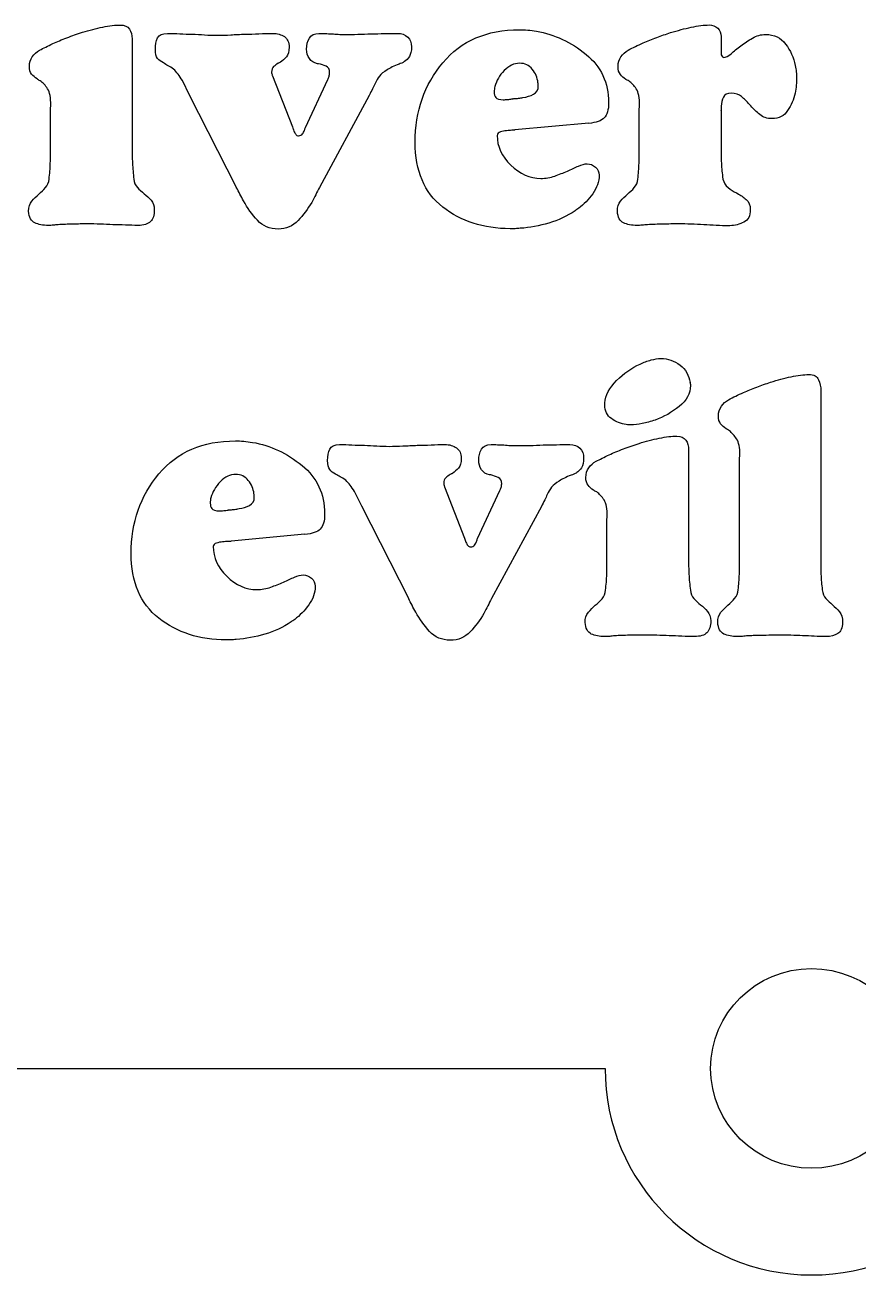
# Model space of a CAD drawing. Extents: x 1489 to 1914, y 371 to 1329.
# Drawn here: x 1702.4 to 1748.2, y 467.2 to 535.8 of the extents above; entities that cross this region are included whole.
import ezdxf

# ---------------------------------------------------------------- set-up
doc = ezdxf.new("R2010")
doc.units = 0
doc.layers.add('G0101', color=7, linetype='CONTINUOUS')

msp = doc.modelspace()

# ---------------------------------------------------------------- linework, layer by layer
at = {"layer": 'G0101', "color": 4}
for points in [[(1708.326657, 535.044987), (1708.326657, 529.112987)], [(1740.666456, 535.165287), (1740.666456, 534.325287), (1740.666456, 534.275287), (1740.666456, 534.245287)], [(1715.986857, 533.219987), (1715.986857, 533.168987)], [(1718.566857, 533.681987), (1718.536857, 533.681987), (1718.506857, 533.681987)], [(1714.066857, 526.889987), (1711.486857, 531.959987), (1711.086857, 532.761987)], [(1716.026857, 533.017987), (1717.126857, 530.206987)], [(1717.846857, 530.186987), (1719.066857, 532.817987)], [(1730.626957, 532.464987), (1730.626957, 532.554987)], [(1721.346857, 531.939987), (1718.606857, 526.889987)], [(1729.186957, 531.744987), (1729.186957, 531.764987)], [(1703.846657, 529.112987), (1703.846657, 531.197987), (1703.866657, 531.397987)], [(1736.166457, 529.093287), (1736.166457, 531.198287)], [(1736.186457, 531.277287), (1736.186457, 531.328287), (1736.186457, 531.378287)], [(1740.666456, 531.345287), (1740.666456, 531.215287), (1740.666456, 531.085287), (1740.666456, 531.105287)], [(1740.666456, 531.105287), (1740.666456, 529.119287)], [(1733.406957, 530.424987), (1729.346957, 530.044987)], [(1733.406957, 530.404987), (1733.406957, 530.424987)], [(1729.276957, 530.024987), (1729.166957, 530.024987)], [(1703.846657, 529.092987), (1703.846657, 529.112987)], [(1714.066857, 526.869987), (1714.066857, 526.889987)], [(1741.516456, 526.568287), (1741.546456, 526.568287)], [(1729.356957, 524.624987), (1729.086957, 524.624987)], [(1741.146456, 524.785287), (1741.116456, 524.785287), (1741.086456, 524.785287)], [(1738.956757, 516.197587), (1738.956757, 516.137587)], [(1738.956757, 516.177587), (1738.956757, 516.197587)], [(1738.976757, 516.097587), (1738.976757, 516.057587), (1738.976757, 516.017587)], [(1746.136456, 515.717687), (1746.136456, 506.548687)], [(1734.276757, 514.937587), (1734.276757, 514.987587), (1734.276757, 515.057587)], [(1735.716757, 513.857587), (1735.586757, 513.857587)], [(1738.876757, 512.477587), (1738.876757, 506.545587)], [(1741.676456, 506.545687), (1741.676456, 511.997687), (1741.696456, 512.197687)], [(1725.436757, 510.652487), (1725.436757, 510.601487)], [(1728.016757, 511.114487), (1727.986757, 511.114487), (1727.956757, 511.114487)], [(1715.036857, 509.897487), (1715.036857, 509.987487)], [(1723.516757, 504.322487), (1720.936757, 509.392487), (1720.536757, 510.194487)], [(1725.476757, 510.450487), (1726.576757, 507.639487)], [(1727.296757, 507.619487), (1728.516757, 510.250487)], [(1713.596857, 509.177487), (1713.596857, 509.197487)], [(1730.796757, 509.372487), (1728.056757, 504.322487)], [(1734.396757, 506.545587), (1734.396757, 508.630587), (1734.416757, 508.830587)], [(1717.816857, 507.857487), (1713.756857, 507.477487)], [(1717.816857, 507.837487), (1717.816857, 507.857487)], [(1713.686857, 507.457487), (1713.576857, 507.457487)], [(1734.396757, 506.525587), (1734.396757, 506.545587)], [(1741.676456, 506.525687), (1741.676456, 506.545687)], [(1723.516757, 504.302487), (1723.516757, 504.322487)], [(1713.766857, 502.057487), (1713.496857, 502.057487)]]:
    msp.add_lwpolyline(points, dxfattribs=at)
at = {"layer": 'G0101', "color": 1}
msp.add_lwpolyline([(1673.313558, 478.531788), (1734.292557, 478.531788)], dxfattribs=at)
msp.add_lwpolyline([(1745.631556, 473.051788)], close=True, dxfattribs=at)
at = {"layer": 'G0101', "color": 4}
for points in [[(1704.746657, 535.104987), (1705.026657, 535.211987), (1705.313657, 535.311987), (1705.606657, 535.404987)], [(1705.606657, 535.404987), (1705.979657, 535.524987), (1706.349657, 535.620987), (1706.716657, 535.694987)], [(1706.716657, 535.694987), (1707.083657, 535.767987), (1707.406657, 535.804987), (1707.686657, 535.804987)], [(1707.686657, 535.804987), (1707.912657, 535.804987), (1708.076657, 535.731987), (1708.176657, 535.584987)], [(1708.176657, 535.584987), (1708.276657, 535.437987), (1708.326657, 535.257987), (1708.326657, 535.044987)], [(1709.726857, 535.094987), (1709.806857, 535.261987), (1709.986857, 535.344987), (1710.266857, 535.344987)], [(1710.266857, 535.344987), (1710.493857, 535.344987), (1710.719857, 535.337987), (1710.946857, 535.324987)], [(1710.946857, 535.324987), (1711.173857, 535.311987), (1711.399857, 535.304987), (1711.626857, 535.304987)], [(1711.626857, 535.304987), (1711.853857, 535.291987), (1712.079857, 535.277987), (1712.306857, 535.264987)], [(1712.306857, 535.264987), (1712.533857, 535.251987), (1712.759857, 535.244987), (1712.986857, 535.244987)], [(1712.986857, 535.244987), (1713.239857, 535.244987), (1713.493857, 535.251987), (1713.746857, 535.264987)], [(1713.746857, 535.264987), (1713.999857, 535.277987), (1714.259857, 535.291987), (1714.526857, 535.304987)], [(1714.526857, 535.304987), (1714.779857, 535.304987), (1715.033857, 535.311987), (1715.286857, 535.324987)], [(1715.286857, 535.324987), (1715.539857, 535.337987), (1715.793857, 535.344987), (1716.046857, 535.344987)], [(1716.046857, 535.344987), (1716.299857, 535.344987), (1716.513857, 535.284987), (1716.686857, 535.164987)], [(1718.056857, 535.084987), (1718.156857, 535.257987), (1718.333857, 535.344987), (1718.586857, 535.344987)], [(1718.586857, 535.344987), (1718.706857, 535.344987), (1718.823857, 535.341987), (1718.936857, 535.334987)], [(1718.936857, 535.334987), (1719.049857, 535.327987), (1719.166857, 535.324987), (1719.286857, 535.324987)], [(1719.286857, 535.324987), (1719.406857, 535.311987), (1719.523857, 535.301987), (1719.636857, 535.294987)], [(1719.636857, 535.294987), (1719.749857, 535.287987), (1719.866857, 535.284987), (1719.986857, 535.284987)], [(1719.986857, 535.284987), (1720.226857, 535.284987), (1720.469857, 535.287987), (1720.716857, 535.294987)], [(1720.716857, 535.294987), (1720.962857, 535.301987), (1721.206857, 535.311987), (1721.446857, 535.324987)], [(1721.446857, 535.324987), (1721.686857, 535.324987), (1721.929857, 535.327987), (1722.176857, 535.334987)], [(1722.176857, 535.334987), (1722.423857, 535.341987), (1722.666857, 535.344987), (1722.906857, 535.344987)], [(1722.906857, 535.344987), (1723.133857, 535.344987), (1723.316857, 535.277987), (1723.456857, 535.144987)], [(1725.386957, 533.734987), (1726.399957, 534.941987), (1727.799957, 535.544987), (1729.586957, 535.544987)], [(1729.586957, 535.544987), (1729.732957, 535.544987), (1729.886957, 535.537987), (1730.046957, 535.524987)], [(1730.046957, 535.524987), (1730.206957, 535.511987), (1730.366957, 535.491987), (1730.526957, 535.464987)], [(1730.526957, 535.464987), (1731.512957, 535.291987), (1732.419957, 534.867987), (1733.246957, 534.194987)], [(1737.126457, 535.115287), (1737.379457, 535.215287), (1737.633457, 535.305287), (1737.886457, 535.385287)], [(1737.886457, 535.385287), (1738.272457, 535.505287), (1738.653457, 535.605287), (1739.026457, 535.685287)], [(1739.026457, 535.685287), (1739.399457, 535.765287), (1739.726457, 535.805287), (1740.006456, 535.805287)], [(1740.006456, 535.805287), (1740.193456, 535.805287), (1740.349456, 535.748287), (1740.476456, 535.635287)], [(1740.476456, 535.635287), (1740.603456, 535.522287), (1740.666456, 535.365287), (1740.666456, 535.165287)], [(1742.386456, 535.085287), (1742.613456, 535.218287), (1742.853456, 535.285287), (1743.106456, 535.285287)], [(1743.106456, 535.285287), (1743.573456, 535.285287), (1743.939456, 535.108287), (1744.206456, 534.755287)], [(1703.246657, 534.424987), (1703.353657, 534.477987), (1703.466657, 534.534987), (1703.586657, 534.594987)], [(1703.586657, 534.594987), (1703.706657, 534.654987), (1703.833657, 534.717987), (1703.966657, 534.784987)], [(1703.966657, 534.784987), (1704.206657, 534.890987), (1704.466657, 534.997987), (1704.746657, 535.104987)], [(1709.606857, 534.464987), (1709.606857, 534.717987), (1709.646857, 534.927987), (1709.726857, 535.094987)], [(1716.686857, 535.164987), (1716.859857, 535.044987), (1716.946857, 534.851987), (1716.946857, 534.584987)], [(1716.946857, 534.584987), (1716.946857, 534.343987), (1716.896857, 534.166987), (1716.796857, 534.052987)], [(1717.906857, 534.484987), (1717.906857, 534.711987), (1717.956857, 534.910987), (1718.056857, 535.084987)], [(1718.056857, 533.962987), (1717.956857, 534.109987), (1717.906857, 534.283987), (1717.906857, 534.484987)], [(1723.456857, 535.144987), (1723.596857, 535.011987), (1723.666857, 534.831987), (1723.666857, 534.604987)], [(1723.666857, 534.604987), (1723.666857, 534.377987), (1723.626857, 534.200987), (1723.546857, 534.073987)], [(1735.566457, 534.425287), (1735.686457, 534.491287), (1735.816457, 534.558287), (1735.956457, 534.625287)], [(1735.956457, 534.625287), (1736.096457, 534.691287), (1736.239457, 534.758287), (1736.386457, 534.825287)], [(1736.386457, 534.825287), (1736.626457, 534.918287), (1736.873457, 535.015287), (1737.126457, 535.115287)], [(1741.206456, 534.225287), (1741.366456, 534.358287), (1741.546456, 534.505287), (1741.746456, 534.665287)], [(1741.746456, 534.665287), (1741.946456, 534.812287), (1742.159456, 534.951287), (1742.386456, 535.085287)], [(1744.206456, 534.755287), (1744.473456, 534.401287), (1744.646456, 534.011287), (1744.726456, 533.585287)], [(1702.686657, 533.542987), (1702.686657, 533.743987), (1702.739657, 533.916987), (1702.846657, 534.063987)], [(1702.846657, 534.063987), (1702.952657, 534.210987), (1703.086657, 534.330987), (1703.246657, 534.424987)], [(1709.726857, 533.973987), (1709.646857, 534.073987), (1709.606857, 534.237987), (1709.606857, 534.464987)], [(1710.046857, 533.722987), (1709.913857, 533.789987), (1709.806857, 533.873987), (1709.726857, 533.973987)], [(1716.796857, 534.052987), (1716.696857, 533.938987), (1716.586857, 533.841987), (1716.466857, 533.761987)], [(1718.506857, 533.681987), (1718.306857, 533.721987), (1718.156857, 533.814987), (1718.056857, 533.962987)], [(1723.286857, 533.803987), (1723.233857, 533.762987), (1723.179857, 533.732987), (1723.126857, 533.712987)], [(1723.546857, 534.073987), (1723.466857, 533.946987), (1723.379857, 533.856987), (1723.286857, 533.803987)], [(1733.246957, 534.194987), (1734.072957, 533.521987), (1734.486957, 532.637987), (1734.486957, 531.544987)], [(1735.006457, 533.543287), (1735.006457, 533.743287), (1735.059457, 533.917287), (1735.166457, 534.064287)], [(1735.166457, 534.064287), (1735.272457, 534.211287), (1735.406457, 534.331287), (1735.566457, 534.425287)], [(1740.666456, 534.245287), (1740.666456, 534.191287), (1740.676456, 534.145287), (1740.696456, 534.105287)], [(1740.696456, 534.105287), (1740.716456, 534.065287), (1740.752456, 534.038287), (1740.806456, 534.025287)], [(1740.806456, 534.025287), (1740.913456, 534.025287), (1741.046456, 534.091287), (1741.206456, 534.225287)], [(1702.806657, 533.111987), (1702.726657, 533.211987), (1702.686657, 533.355987), (1702.686657, 533.542987)], [(1703.106657, 532.841987), (1702.986657, 532.921987), (1702.886657, 533.011987), (1702.806657, 533.111987)], [(1710.306857, 533.572987), (1710.212857, 533.619987), (1710.126857, 533.669987), (1710.046857, 533.722987)], [(1710.606857, 533.382987), (1710.499857, 533.462987), (1710.399857, 533.525987), (1710.306857, 533.572987)], [(1710.846857, 533.111987), (1710.766857, 533.211987), (1710.686857, 533.302987), (1710.606857, 533.382987)], [(1711.086857, 532.761987), (1711.006857, 532.894987), (1710.926857, 533.011987), (1710.846857, 533.111987)], [(1716.096857, 533.520987), (1716.023857, 533.453987), (1715.986857, 533.352987), (1715.986857, 533.219987)], [(1715.986857, 533.168987), (1715.986857, 533.148987), (1715.993857, 533.131987), (1716.006857, 533.118987)], [(1716.006857, 533.118987), (1716.006857, 533.104987), (1716.009857, 533.088987), (1716.016857, 533.068987)], [(1716.346857, 533.701987), (1716.253857, 533.647987), (1716.169857, 533.587987), (1716.096857, 533.520987)], [(1716.396857, 533.731987), (1716.376857, 533.724987), (1716.359857, 533.714987), (1716.346857, 533.701987)], [(1716.466857, 533.761987), (1716.439857, 533.747987), (1716.416857, 533.737987), (1716.396857, 533.731987)], [(1718.976857, 533.540987), (1718.849857, 533.594987), (1718.712857, 533.640987), (1718.566857, 533.681987)], [(1719.166857, 533.179987), (1719.166857, 533.366987), (1719.103857, 533.486987), (1718.976857, 533.540987)], [(1719.136857, 532.988987), (1719.156857, 533.048987), (1719.166857, 533.112987), (1719.166857, 533.179987)], [(1722.326857, 533.342987), (1722.139857, 533.235987), (1721.999857, 533.121987), (1721.906857, 533.001987)], [(1722.606857, 533.502987), (1722.499857, 533.448987), (1722.406857, 533.395987), (1722.326857, 533.342987)], [(1722.986857, 533.662987), (1722.839857, 533.609987), (1722.712857, 533.555987), (1722.606857, 533.502987)], [(1723.126857, 533.712987), (1723.073857, 533.692987), (1723.026857, 533.675987), (1722.986857, 533.662987)], [(1723.866957, 529.364987), (1723.866957, 531.071987), (1724.373957, 532.527987), (1725.386957, 533.734987)], [(1728.756957, 533.304987), (1728.496957, 533.037987), (1728.326957, 532.744987), (1728.246957, 532.424987)], [(1729.606957, 533.704987), (1729.299957, 533.704987), (1729.016957, 533.571987), (1728.756957, 533.304987)], [(1730.296957, 533.374987), (1730.116957, 533.594987), (1729.886957, 533.704987), (1729.606957, 533.704987)], [(1730.606957, 532.644987), (1730.579957, 532.910987), (1730.476957, 533.154987), (1730.296957, 533.374987)], [(1735.136457, 533.092287), (1735.049457, 533.191287), (1735.006457, 533.342287), (1735.006457, 533.543287)], [(1744.726456, 533.585287), (1744.752456, 533.465287), (1744.772456, 533.348287), (1744.786456, 533.235287)], [(1744.786456, 533.235287), (1744.799456, 533.121287), (1744.806456, 533.011287), (1744.806456, 532.905287)], [(1703.186657, 532.790987), (1703.159657, 532.810987), (1703.133657, 532.827987), (1703.106657, 532.841987)], [(1703.286657, 532.741987), (1703.246657, 532.753987), (1703.213657, 532.770987), (1703.186657, 532.790987)], [(1703.686657, 532.300987), (1703.566657, 532.486987), (1703.432657, 532.634987), (1703.286657, 532.741987)], [(1716.016857, 533.068987), (1716.023857, 533.048987), (1716.026857, 533.031987), (1716.026857, 533.017987)], [(1719.066857, 532.817987), (1719.093857, 532.870987), (1719.116857, 532.928987), (1719.136857, 532.988987)], [(1721.666857, 532.600987), (1721.626857, 532.506987), (1721.579857, 532.406987), (1721.526857, 532.300987)], [(1721.906857, 533.001987), (1721.813857, 532.881987), (1721.733857, 532.747987), (1721.666857, 532.600987)], [(1730.366957, 532.004987), (1730.539957, 532.097987), (1730.626957, 532.251987), (1730.626957, 532.464987)], [(1730.626957, 532.554987), (1730.626957, 532.587987), (1730.619957, 532.617987), (1730.606957, 532.644987)], [(1735.426457, 532.821287), (1735.319457, 532.901287), (1735.223457, 532.991287), (1735.136457, 533.092287)], [(1735.506457, 532.781287), (1735.479457, 532.794287), (1735.453457, 532.808287), (1735.426457, 532.821287)], [(1735.606457, 532.721287), (1735.566457, 532.748287), (1735.533457, 532.768287), (1735.506457, 532.781287)], [(1736.006457, 532.300287), (1735.886457, 532.487287), (1735.752457, 532.627287), (1735.606457, 532.721287)], [(1744.786456, 532.505287), (1744.772456, 532.358287), (1744.752456, 532.211287), (1744.726456, 532.065287)], [(1744.806456, 532.905287), (1744.806456, 532.785287), (1744.799456, 532.651287), (1744.786456, 532.505287)], [(1703.866657, 531.397987), (1703.866657, 531.812987), (1703.806657, 532.112987), (1703.686657, 532.300987)], [(1721.526857, 532.300987), (1721.473857, 532.193987), (1721.413857, 532.072987), (1721.346857, 531.939987)], [(1728.216957, 532.284987), (1728.209957, 532.231987), (1728.206957, 532.177987), (1728.206957, 532.124987)], [(1728.206957, 532.124987), (1728.206957, 532.004987), (1728.236957, 531.904987), (1728.296957, 531.824987)], [(1728.246957, 532.424987), (1728.232957, 532.384987), (1728.223957, 532.337987), (1728.216957, 532.284987)], [(1728.296957, 531.824987), (1728.356957, 531.744987), (1728.493957, 531.704987), (1728.706957, 531.704987)], [(1728.946957, 531.714987), (1729.026957, 531.721987), (1729.106957, 531.731987), (1729.186957, 531.744987)], [(1729.186957, 531.764987), (1729.199957, 531.751987), (1729.219957, 531.747987), (1729.246957, 531.754987)], [(1729.246957, 531.754987), (1729.272957, 531.761987), (1729.292957, 531.764987), (1729.306957, 531.764987)], [(1729.306957, 531.764987), (1729.386957, 531.764987), (1729.466957, 531.771987), (1729.546957, 531.784987)], [(1729.546957, 531.784987), (1729.626957, 531.797987), (1729.706957, 531.811987), (1729.786957, 531.824987)], [(1729.786957, 531.824987), (1729.999957, 531.851987), (1730.192957, 531.910987), (1730.366957, 532.004987)], [(1736.186457, 531.378287), (1736.186457, 531.805287), (1736.126457, 532.113287), (1736.006457, 532.300287)], [(1740.786456, 531.845287), (1740.719456, 531.698287), (1740.679456, 531.531287), (1740.666456, 531.345287)], [(1741.226456, 532.065287), (1740.999456, 532.065287), (1740.853456, 531.991287), (1740.786456, 531.845287)], [(1741.786456, 531.875287), (1741.639456, 532.001287), (1741.453456, 532.065287), (1741.226456, 532.065287)], [(1742.226456, 531.445287), (1742.079456, 531.605287), (1741.933456, 531.748287), (1741.786456, 531.875287)], [(1744.726456, 532.065287), (1744.646456, 531.718287), (1744.509456, 531.398287), (1744.316456, 531.105287)], [(1728.706957, 531.704987), (1728.786957, 531.704987), (1728.866957, 531.707987), (1728.946957, 531.714987)], [(1734.486957, 531.544987), (1734.486957, 531.144987), (1734.406957, 530.864987), (1734.246957, 530.704987)], [(1736.166457, 531.198287), (1736.166457, 531.238287), (1736.173457, 531.264287), (1736.186457, 531.277287)], [(1742.256456, 531.405287), (1742.249456, 531.418287), (1742.239456, 531.431287), (1742.226456, 531.445287)], [(1742.286456, 531.365287), (1742.272456, 531.378287), (1742.263456, 531.391287), (1742.256456, 531.405287)], [(1742.786456, 530.885287), (1742.613456, 531.031287), (1742.446456, 531.191287), (1742.286456, 531.365287)], [(1744.316456, 531.105287), (1744.123456, 530.812287), (1743.839456, 530.665287), (1743.466456, 530.665287)], [(1734.246957, 530.704987), (1734.086957, 530.544987), (1733.806957, 530.444987), (1733.406957, 530.404987)], [(1743.466456, 530.665287), (1743.186456, 530.665287), (1742.959456, 530.738287), (1742.786456, 530.885287)], [(1717.126857, 530.206987), (1717.139857, 530.166987), (1717.153857, 530.129987), (1717.166857, 530.096987)], [(1717.166857, 530.096987), (1717.179857, 530.062987), (1717.192857, 530.025987), (1717.206857, 529.985987)], [(1717.206857, 529.985987), (1717.233857, 529.918987), (1717.266857, 529.858987), (1717.306857, 529.805987)], [(1717.306857, 529.805987), (1717.346857, 529.751987), (1717.399857, 529.724987), (1717.466857, 529.724987)], [(1717.466857, 529.724987), (1717.559857, 529.724987), (1717.629857, 529.758987), (1717.676857, 529.825987)], [(1717.676857, 529.825987), (1717.723857, 529.891987), (1717.759857, 529.958987), (1717.786857, 530.025987)], [(1717.786857, 530.025987), (1717.799857, 530.052987), (1717.809857, 530.079987), (1717.816857, 530.106987)], [(1717.816857, 530.106987), (1717.823857, 530.133987), (1717.833857, 530.159987), (1717.846857, 530.186987)], [(1728.546957, 529.934987), (1728.439957, 529.901987), (1728.379957, 529.837987), (1728.366957, 529.744987)], [(1728.366957, 529.744987), (1728.366957, 529.144987), (1728.616957, 528.601987), (1729.116957, 528.114987)], [(1728.886957, 530.004987), (1728.766957, 529.991987), (1728.652957, 529.967987), (1728.546957, 529.934987)], [(1729.036957, 530.014987), (1728.989957, 530.007987), (1728.939957, 530.004987), (1728.886957, 530.004987)], [(1729.166957, 530.024987), (1729.126957, 530.024987), (1729.082957, 530.021987), (1729.036957, 530.014987)], [(1729.346957, 530.044987), (1729.332957, 530.031987), (1729.309957, 530.024987), (1729.276957, 530.024987)], [(1703.836657, 528.220987), (1703.843657, 528.507987), (1703.846657, 528.798987), (1703.846657, 529.092987)], [(1708.326657, 529.112987), (1708.326657, 528.804987), (1708.333657, 528.507987), (1708.346657, 528.220987)], [(1725.376957, 525.814987), (1724.369957, 526.607987), (1723.866957, 527.791987), (1723.866957, 529.364987)], [(1736.156457, 528.221287), (1736.163457, 528.508287), (1736.166457, 528.798287), (1736.166457, 529.093287)], [(1740.666456, 529.119287), (1740.666456, 528.811287), (1740.669456, 528.513287), (1740.676456, 528.225287)], [(1703.766657, 527.348987), (1703.806657, 527.642987), (1703.829657, 527.932987), (1703.836657, 528.220987)], [(1708.346657, 528.220987), (1708.359657, 527.932987), (1708.386657, 527.641987), (1708.426657, 527.347987)], [(1729.116957, 528.114987), (1729.616957, 527.627987), (1730.166957, 527.384987), (1730.766957, 527.384987)], [(1731.526957, 527.514987), (1731.766957, 527.601987), (1731.999957, 527.691987), (1732.226957, 527.784987)], [(1732.226957, 527.784987), (1732.439957, 527.890987), (1732.639957, 527.984987), (1732.826957, 528.064987)], [(1732.826957, 528.064987), (1733.012957, 528.144987), (1733.172957, 528.184987), (1733.306957, 528.184987)], [(1733.306957, 528.184987), (1733.479957, 528.184987), (1733.632957, 528.124987), (1733.766957, 528.004987)], [(1733.766957, 528.004987), (1733.899957, 527.884987), (1733.966957, 527.737987), (1733.966957, 527.564987)], [(1736.086457, 527.349287), (1736.126457, 527.643287), (1736.149457, 527.933287), (1736.156457, 528.221287)], [(1740.676456, 528.225287), (1740.683456, 527.937287), (1740.713456, 527.646287), (1740.766456, 527.352287)], [(1703.576657, 526.877987), (1703.689657, 527.004987), (1703.753657, 527.161987), (1703.766657, 527.348987)], [(1708.426657, 527.347987), (1708.439657, 527.160987), (1708.503657, 527.007987), (1708.616657, 526.887987)], [(1730.766957, 527.384987), (1731.032957, 527.384987), (1731.286957, 527.427987), (1731.526957, 527.514987)], [(1733.966957, 527.564987), (1733.966957, 527.204987), (1733.849957, 526.864987), (1733.616957, 526.544987)], [(1735.896457, 526.877287), (1736.009457, 527.004287), (1736.073457, 527.162287), (1736.086457, 527.349287)], [(1740.766456, 527.352287), (1740.806456, 527.151287), (1740.899456, 526.993287), (1741.046456, 526.879287)], [(1702.826657, 526.136987), (1702.946657, 526.276987), (1703.073657, 526.406987), (1703.206657, 526.526987)], [(1703.206657, 526.526987), (1703.339657, 526.633987), (1703.463657, 526.750987), (1703.576657, 526.877987)], [(1708.616657, 526.887987), (1708.729657, 526.766987), (1708.853657, 526.653987), (1708.986657, 526.546987)], [(1708.986657, 526.546987), (1709.119657, 526.439987), (1709.246657, 526.319987), (1709.366657, 526.185987)], [(1714.246857, 526.518987), (1714.179857, 526.645987), (1714.119857, 526.762987), (1714.066857, 526.869987)], [(1714.446857, 526.147987), (1714.379857, 526.267987), (1714.313857, 526.391987), (1714.246857, 526.518987)], [(1718.406857, 526.488987), (1718.339857, 526.354987), (1718.266857, 526.214987), (1718.186857, 526.067987)], [(1718.606857, 526.889987), (1718.539857, 526.755987), (1718.473857, 526.621987), (1718.406857, 526.488987)], [(1733.616957, 526.544987), (1733.382957, 526.224987), (1733.126957, 525.957987), (1732.846957, 525.744987)], [(1735.146457, 526.136287), (1735.266457, 526.276287), (1735.393457, 526.407287), (1735.526457, 526.527287)], [(1735.526457, 526.527287), (1735.659457, 526.634287), (1735.783457, 526.751287), (1735.896457, 526.877287)], [(1741.046456, 526.879287), (1741.193456, 526.766287), (1741.346456, 526.668287), (1741.506456, 526.588287)], [(1741.506456, 526.588287), (1741.506456, 526.575287), (1741.509456, 526.568287), (1741.516456, 526.568287)], [(1741.546456, 526.568287), (1741.732456, 526.461287), (1741.899456, 526.348287), (1742.046456, 526.227287)], [(1702.646657, 525.584987), (1702.646657, 525.811987), (1702.706657, 525.995987), (1702.826657, 526.136987)], [(1702.986657, 524.944987), (1702.786657, 525.037987), (1702.673657, 525.251987), (1702.646657, 525.584987)], [(1709.546657, 525.664987), (1709.546657, 525.370987), (1709.476657, 525.154987), (1709.336657, 525.014987)], [(1709.366657, 526.185987), (1709.486657, 526.051987), (1709.546657, 525.878987), (1709.546657, 525.664987)], [(1715.206857, 525.085987), (1714.913857, 525.406987), (1714.659857, 525.760987), (1714.446857, 526.147987)], [(1718.186857, 526.067987), (1717.973857, 525.706987), (1717.723857, 525.372987), (1717.436857, 525.065987)], [(1729.086957, 524.624987), (1727.619957, 524.624987), (1726.382957, 525.021987), (1725.376957, 525.814987)], [(1732.646957, 525.604987), (1732.206957, 525.311987), (1731.726957, 525.087987), (1731.206957, 524.934987)], [(1732.736957, 525.674987), (1732.703957, 525.654987), (1732.672957, 525.631987), (1732.646957, 525.604987)], [(1732.846957, 525.744987), (1732.806957, 525.717987), (1732.769957, 525.694987), (1732.736957, 525.674987)], [(1734.966457, 525.585287), (1734.966457, 525.812287), (1735.026457, 525.996287), (1735.146457, 526.136287)], [(1735.306457, 524.945287), (1735.106457, 525.038287), (1734.993457, 525.251287), (1734.966457, 525.585287)], [(1742.266456, 525.665287), (1742.266456, 525.332287), (1742.149456, 525.105287), (1741.916456, 524.985287)], [(1742.046456, 526.227287), (1742.193456, 526.106287), (1742.266456, 525.919287), (1742.266456, 525.665287)], [(1703.726657, 524.804987), (1703.432657, 524.804987), (1703.186657, 524.851987), (1702.986657, 524.944987)], [(1705.886657, 524.884987), (1705.619657, 524.884987), (1705.349657, 524.881987), (1705.076657, 524.874987)], [(1706.576657, 524.874987), (1706.343657, 524.881987), (1706.113657, 524.884987), (1705.886657, 524.884987)], [(1709.336657, 525.014987), (1709.196657, 524.874987), (1708.966657, 524.804987), (1708.646657, 524.804987)], [(1716.346857, 524.604987), (1715.879857, 524.604987), (1715.499857, 524.764987), (1715.206857, 525.085987)], [(1717.436857, 525.065987), (1717.149857, 524.758987), (1716.786857, 524.604987), (1716.346857, 524.604987)], [(1731.206957, 524.934987), (1730.686957, 524.781987), (1730.159957, 524.684987), (1729.626957, 524.644987)], [(1736.046457, 524.805287), (1735.752457, 524.805287), (1735.506457, 524.852287), (1735.306457, 524.945287)], [(1738.326457, 524.885287), (1738.046457, 524.885287), (1737.763457, 524.882287), (1737.476457, 524.875287)], [(1739.016457, 524.875287), (1738.783457, 524.882287), (1738.553457, 524.885287), (1738.326457, 524.885287)], [(1741.916456, 524.985287), (1741.683456, 524.865287), (1741.426456, 524.798287), (1741.146456, 524.785287)], [(1703.996657, 524.814987), (1703.909657, 524.807987), (1703.819657, 524.804987), (1703.726657, 524.804987)], [(1704.266657, 524.844987), (1704.173657, 524.831987), (1704.083657, 524.821987), (1703.996657, 524.814987)], [(1705.076657, 524.874987), (1704.802657, 524.868987), (1704.532657, 524.858987), (1704.266657, 524.844987)], [(1707.266657, 524.844987), (1707.039657, 524.858987), (1706.809657, 524.868987), (1706.576657, 524.874987)], [(1707.956657, 524.824987), (1707.722657, 524.838987), (1707.492657, 524.844987), (1707.266657, 524.844987)], [(1708.646657, 524.804987), (1708.419657, 524.804987), (1708.189657, 524.811987), (1707.956657, 524.824987)], [(1729.626957, 524.644987), (1729.532957, 524.631987), (1729.442957, 524.624987), (1729.356957, 524.624987)], [(1736.326457, 524.815287), (1736.232457, 524.808287), (1736.139457, 524.805287), (1736.046457, 524.805287)], [(1736.626457, 524.845287), (1736.519457, 524.832287), (1736.419457, 524.822287), (1736.326457, 524.815287)], [(1737.476457, 524.875287), (1737.189457, 524.868287), (1736.906457, 524.858287), (1736.626457, 524.845287)], [(1739.706457, 524.845287), (1739.479457, 524.858287), (1739.249457, 524.868287), (1739.016457, 524.875287)], [(1740.396456, 524.805287), (1740.163456, 524.818287), (1739.933457, 524.832287), (1739.706457, 524.845287)], [(1741.086456, 524.785287), (1740.859456, 524.785287), (1740.629456, 524.792287), (1740.396456, 524.805287)], [(1736.216757, 517.197587), (1736.416757, 517.290587), (1736.616757, 517.364587), (1736.816757, 517.417587)], [(1736.816757, 517.417587), (1737.016757, 517.470587), (1737.196757, 517.497587), (1737.356757, 517.497587)], [(1737.356757, 517.497587), (1737.743757, 517.497587), (1738.093757, 517.377587), (1738.406757, 517.137587)], [(1734.926757, 516.287587), (1735.319757, 516.680587), (1735.749757, 516.984587), (1736.216757, 517.197587)], [(1738.406757, 517.137587), (1738.719757, 516.897587), (1738.903757, 516.577587), (1738.956757, 516.177587)], [(1734.276757, 515.057587), (1734.316757, 515.484587), (1734.533757, 515.894587), (1734.926757, 516.287587)], [(1738.976757, 516.017587), (1738.976757, 515.577587), (1738.772757, 515.194587), (1738.366757, 514.867587)], [(1738.956757, 516.137587), (1738.956757, 516.124587), (1738.962757, 516.110587), (1738.976757, 516.097587)], [(1742.616456, 515.927687), (1742.869456, 516.027687), (1743.123456, 516.117687), (1743.376456, 516.197687)], [(1743.376456, 516.197687), (1743.762456, 516.317687), (1744.139456, 516.417687), (1744.506456, 516.497687)], [(1744.506456, 516.497687), (1744.873456, 516.577687), (1745.196456, 516.617687), (1745.476456, 516.617687)], [(1745.476456, 516.617687), (1745.756456, 516.617687), (1745.936456, 516.524687), (1746.016456, 516.337687)], [(1746.016456, 516.337687), (1746.096456, 516.150687), (1746.136456, 515.943687), (1746.136456, 515.717687)], [(1741.076456, 515.237687), (1741.196456, 515.303687), (1741.326456, 515.370687), (1741.466456, 515.437687)], [(1741.466456, 515.437687), (1741.606456, 515.504687), (1741.749456, 515.570687), (1741.896456, 515.637687)], [(1741.896456, 515.637687), (1742.123456, 515.730687), (1742.363456, 515.827687), (1742.616456, 515.927687)], [(1734.646757, 514.197587), (1734.399757, 514.370587), (1734.276757, 514.617587), (1734.276757, 514.937587)], [(1738.366757, 514.867587), (1737.959757, 514.540587), (1737.516757, 514.290587), (1737.036757, 514.117587)], [(1740.516456, 514.351687), (1740.516456, 514.552687), (1740.569456, 514.727687), (1740.676456, 514.875687)], [(1740.676456, 514.875687), (1740.782456, 515.022687), (1740.916456, 515.143687), (1741.076456, 515.237687)], [(1735.456757, 513.877587), (1735.163757, 513.917587), (1734.893757, 514.024587), (1734.646757, 514.197587)], [(1736.336757, 513.927587), (1736.109757, 513.880587), (1735.903757, 513.857587), (1735.716757, 513.857587)], [(1737.036757, 514.117587), (1736.796757, 514.037587), (1736.562757, 513.974587), (1736.336757, 513.927587)], [(1740.636456, 513.918687), (1740.556456, 514.019687), (1740.516456, 514.163687), (1740.516456, 514.351687)], [(1740.936456, 513.647687), (1740.816456, 513.727687), (1740.716456, 513.817687), (1740.636456, 513.918687)], [(1735.586757, 513.857587), (1735.539757, 513.857587), (1735.496757, 513.864587), (1735.456757, 513.877587)], [(1737.266757, 513.127587), (1737.633757, 513.200587), (1737.956757, 513.237587), (1738.236757, 513.237587)], [(1738.236757, 513.237587), (1738.462757, 513.237587), (1738.626757, 513.164587), (1738.726757, 513.017587)], [(1741.016456, 513.596687), (1740.989456, 513.616687), (1740.963456, 513.633687), (1740.936456, 513.647687)], [(1741.116456, 513.526687), (1741.076456, 513.553687), (1741.043456, 513.576687), (1741.016456, 513.596687)], [(1741.516456, 513.083687), (1741.396456, 513.271687), (1741.262456, 513.418687), (1741.116456, 513.526687)], [(1709.796857, 511.167487), (1710.809857, 512.374487), (1712.209857, 512.977487), (1713.996857, 512.977487)], [(1713.996857, 512.977487), (1714.142857, 512.977487), (1714.296857, 512.970487), (1714.456857, 512.957487)], [(1714.456857, 512.957487), (1714.616857, 512.944487), (1714.776857, 512.924487), (1714.936857, 512.897487)], [(1714.936857, 512.897487), (1715.922857, 512.724487), (1716.829857, 512.300487), (1717.656857, 511.627487)], [(1719.176757, 512.527487), (1719.256757, 512.694487), (1719.436757, 512.777487), (1719.716757, 512.777487)], [(1719.716757, 512.777487), (1719.943757, 512.777487), (1720.169757, 512.770487), (1720.396757, 512.757487)], [(1720.396757, 512.757487), (1720.623757, 512.744487), (1720.849757, 512.737487), (1721.076757, 512.737487)], [(1721.076757, 512.737487), (1721.303757, 512.724487), (1721.529757, 512.710487), (1721.756757, 512.697487)], [(1721.756757, 512.697487), (1721.983757, 512.684487), (1722.209757, 512.677487), (1722.436757, 512.677487)], [(1722.436757, 512.677487), (1722.689757, 512.677487), (1722.943757, 512.684487), (1723.196757, 512.697487)], [(1723.196757, 512.697487), (1723.449757, 512.710487), (1723.709757, 512.724487), (1723.976757, 512.737487)], [(1723.976757, 512.737487), (1724.229757, 512.737487), (1724.483757, 512.744487), (1724.736757, 512.757487)], [(1724.736757, 512.757487), (1724.989757, 512.770487), (1725.243757, 512.777487), (1725.496757, 512.777487)], [(1725.496757, 512.777487), (1725.749757, 512.777487), (1725.963757, 512.717487), (1726.136757, 512.597487)], [(1726.136757, 512.597487), (1726.309757, 512.477487), (1726.396757, 512.284487), (1726.396757, 512.017487)], [(1727.506757, 512.517487), (1727.606757, 512.690487), (1727.783757, 512.777487), (1728.036757, 512.777487)], [(1728.036757, 512.777487), (1728.156757, 512.777487), (1728.273757, 512.774487), (1728.386757, 512.767487)], [(1728.386757, 512.767487), (1728.499757, 512.761487), (1728.616757, 512.757487), (1728.736757, 512.757487)], [(1728.736757, 512.757487), (1728.856757, 512.744487), (1728.973757, 512.734487), (1729.086757, 512.727487)], [(1729.086757, 512.727487), (1729.199757, 512.720487), (1729.316757, 512.717487), (1729.436757, 512.717487)], [(1729.436757, 512.717487), (1729.676757, 512.717487), (1729.919757, 512.720487), (1730.166757, 512.727487)], [(1730.166757, 512.727487), (1730.412757, 512.734487), (1730.656757, 512.744487), (1730.896757, 512.757487)], [(1730.896757, 512.757487), (1731.136757, 512.757487), (1731.379757, 512.761487), (1731.626757, 512.767487)], [(1731.626757, 512.767487), (1731.873757, 512.774487), (1732.116757, 512.777487), (1732.356757, 512.777487)], [(1732.356757, 512.777487), (1732.583757, 512.777487), (1732.766757, 512.710487), (1732.906757, 512.577487)], [(1732.906757, 512.577487), (1733.046757, 512.444487), (1733.116757, 512.264487), (1733.116757, 512.037487)], [(1734.516757, 512.217587), (1734.756757, 512.323587), (1735.016757, 512.430587), (1735.296757, 512.537587)], [(1735.296757, 512.537587), (1735.576757, 512.644587), (1735.863757, 512.744587), (1736.156757, 512.837587)], [(1736.156757, 512.837587), (1736.529757, 512.957587), (1736.899757, 513.053587), (1737.266757, 513.127587)], [(1738.726757, 513.017587), (1738.826757, 512.870587), (1738.876757, 512.690587), (1738.876757, 512.477587)], [(1741.696456, 512.197687), (1741.696456, 512.600687), (1741.636456, 512.895687), (1741.516456, 513.083687)], [(1719.056757, 511.897487), (1719.056757, 512.150487), (1719.096757, 512.360487), (1719.176757, 512.527487)], [(1719.176757, 511.406487), (1719.096757, 511.506487), (1719.056757, 511.670487), (1719.056757, 511.897487)], [(1726.396757, 512.017487), (1726.396757, 511.776487), (1726.346757, 511.599487), (1726.246757, 511.485487)], [(1727.356757, 511.917487), (1727.356757, 512.144487), (1727.406757, 512.344487), (1727.506757, 512.517487)], [(1727.506757, 511.395487), (1727.406757, 511.542487), (1727.356757, 511.716487), (1727.356757, 511.917487)], [(1733.116757, 512.037487), (1733.116757, 511.810487), (1733.076757, 511.633487), (1732.996757, 511.506487)], [(1733.396757, 511.496587), (1733.502757, 511.643587), (1733.636757, 511.763587), (1733.796757, 511.857587)], [(1733.796757, 511.857587), (1733.903757, 511.910587), (1734.016757, 511.967587), (1734.136757, 512.027587)], [(1734.136757, 512.027587), (1734.256757, 512.087587), (1734.383757, 512.150587), (1734.516757, 512.217587)], [(1708.276857, 506.797487), (1708.276857, 508.504487), (1708.783857, 509.960487), (1709.796857, 511.167487)], [(1717.656857, 511.627487), (1718.482857, 510.954487), (1718.896857, 510.070487), (1718.896857, 508.977487)], [(1719.496757, 511.155487), (1719.363757, 511.222487), (1719.256757, 511.306487), (1719.176757, 511.406487)], [(1725.846757, 511.164487), (1725.826757, 511.157487), (1725.809757, 511.147487), (1725.796757, 511.134487)], [(1725.916757, 511.194487), (1725.889757, 511.180487), (1725.866757, 511.170487), (1725.846757, 511.164487)], [(1726.246757, 511.485487), (1726.146757, 511.371487), (1726.036757, 511.274487), (1725.916757, 511.194487)], [(1727.956757, 511.114487), (1727.756757, 511.154487), (1727.606757, 511.247487), (1727.506757, 511.395487)], [(1732.736757, 511.236487), (1732.683757, 511.195487), (1732.629757, 511.165487), (1732.576757, 511.145487)], [(1732.996757, 511.506487), (1732.916757, 511.379487), (1732.829757, 511.289487), (1732.736757, 511.236487)], [(1733.236757, 510.975587), (1733.236757, 511.175587), (1733.289757, 511.349587), (1733.396757, 511.496587)], [(1713.166857, 510.737487), (1712.906857, 510.470487), (1712.736857, 510.177487), (1712.656857, 509.857487)], [(1714.016857, 511.137487), (1713.709857, 511.137487), (1713.426857, 511.004487), (1713.166857, 510.737487)], [(1714.706857, 510.807487), (1714.526857, 511.027487), (1714.296857, 511.137487), (1714.016857, 511.137487)], [(1715.016857, 510.077487), (1714.989857, 510.343487), (1714.886857, 510.587487), (1714.706857, 510.807487)], [(1719.756757, 511.005487), (1719.662757, 511.052487), (1719.576757, 511.102487), (1719.496757, 511.155487)], [(1720.056757, 510.815487), (1719.949757, 510.895487), (1719.849757, 510.958487), (1719.756757, 511.005487)], [(1720.296757, 510.544487), (1720.216757, 510.644487), (1720.136757, 510.735487), (1720.056757, 510.815487)], [(1720.536757, 510.194487), (1720.456757, 510.327487), (1720.376757, 510.444487), (1720.296757, 510.544487)], [(1725.546757, 510.953487), (1725.473757, 510.886487), (1725.436757, 510.785487), (1725.436757, 510.652487)], [(1725.436757, 510.601487), (1725.436757, 510.581487), (1725.443757, 510.564487), (1725.456757, 510.551487)], [(1725.456757, 510.551487), (1725.456757, 510.537487), (1725.459757, 510.521487), (1725.466757, 510.501487)], [(1725.466757, 510.501487), (1725.473757, 510.481487), (1725.476757, 510.464487), (1725.476757, 510.450487)], [(1725.796757, 511.134487), (1725.703757, 511.080487), (1725.619757, 511.020487), (1725.546757, 510.953487)], [(1728.426757, 510.973487), (1728.299757, 511.027487), (1728.162757, 511.073487), (1728.016757, 511.114487)], [(1728.616757, 510.612487), (1728.616757, 510.799487), (1728.553757, 510.919487), (1728.426757, 510.973487)], [(1728.586757, 510.421487), (1728.606757, 510.481487), (1728.616757, 510.545487), (1728.616757, 510.612487)], [(1731.776757, 510.775487), (1731.589757, 510.668487), (1731.449757, 510.554487), (1731.356757, 510.434487)], [(1732.056757, 510.935487), (1731.949757, 510.881487), (1731.856757, 510.828487), (1731.776757, 510.775487)], [(1732.436757, 511.095487), (1732.289757, 511.042487), (1732.162757, 510.988487), (1732.056757, 510.935487)], [(1732.576757, 511.145487), (1732.523757, 511.125487), (1732.476757, 511.108487), (1732.436757, 511.095487)], [(1733.356757, 510.544587), (1733.276757, 510.644587), (1733.236757, 510.788587), (1733.236757, 510.975587)], [(1733.656757, 510.274587), (1733.536757, 510.354587), (1733.436757, 510.444587), (1733.356757, 510.544587)], [(1712.656857, 509.857487), (1712.642857, 509.817487), (1712.633857, 509.770487), (1712.626857, 509.717487)], [(1714.776857, 509.437487), (1714.949857, 509.530487), (1715.036857, 509.684487), (1715.036857, 509.897487)], [(1715.036857, 509.987487), (1715.036857, 510.020487), (1715.029857, 510.050487), (1715.016857, 510.077487)], [(1728.516757, 510.250487), (1728.543757, 510.303487), (1728.566757, 510.361487), (1728.586757, 510.421487)], [(1731.116757, 510.033487), (1731.076757, 509.939487), (1731.029757, 509.839487), (1730.976757, 509.733487)], [(1731.356757, 510.434487), (1731.263757, 510.314487), (1731.183757, 510.180487), (1731.116757, 510.033487)], [(1733.736757, 510.223587), (1733.709757, 510.243587), (1733.683757, 510.260587), (1733.656757, 510.274587)], [(1733.836757, 510.174587), (1733.796757, 510.186587), (1733.763757, 510.203587), (1733.736757, 510.223587)], [(1734.236757, 509.733587), (1734.116757, 509.919587), (1733.982757, 510.067587), (1733.836757, 510.174587)], [(1712.626857, 509.717487), (1712.619857, 509.664487), (1712.616857, 509.610487), (1712.616857, 509.557487)], [(1712.616857, 509.557487), (1712.616857, 509.437487), (1712.646857, 509.337487), (1712.706857, 509.257487)], [(1712.706857, 509.257487), (1712.766857, 509.177487), (1712.903857, 509.137487), (1713.116857, 509.137487)], [(1713.116857, 509.137487), (1713.196857, 509.137487), (1713.276857, 509.140487), (1713.356857, 509.147487)], [(1713.356857, 509.147487), (1713.436857, 509.154487), (1713.516857, 509.164487), (1713.596857, 509.177487)], [(1713.596857, 509.197487), (1713.609857, 509.184487), (1713.629857, 509.180487), (1713.656857, 509.187487)], [(1713.656857, 509.187487), (1713.682857, 509.194487), (1713.702857, 509.197487), (1713.716857, 509.197487)], [(1713.716857, 509.197487), (1713.796857, 509.197487), (1713.876857, 509.204487), (1713.956857, 509.217487)], [(1713.956857, 509.217487), (1714.036857, 509.230487), (1714.116857, 509.244487), (1714.196857, 509.257487)], [(1714.196857, 509.257487), (1714.409857, 509.284487), (1714.602857, 509.343487), (1714.776857, 509.437487)], [(1730.976757, 509.733487), (1730.923757, 509.626487), (1730.863757, 509.505487), (1730.796757, 509.372487)], [(1734.416757, 508.830587), (1734.416757, 509.245587), (1734.356757, 509.545587), (1734.236757, 509.733587)], [(1718.896857, 508.977487), (1718.896857, 508.577487), (1718.816857, 508.297487), (1718.656857, 508.137487)], [(1718.656857, 508.137487), (1718.496857, 507.977487), (1718.216857, 507.877487), (1717.816857, 507.837487)], [(1712.956857, 507.367487), (1712.849857, 507.334487), (1712.789857, 507.270487), (1712.776857, 507.177487)], [(1712.776857, 507.177487), (1712.776857, 506.577487), (1713.026857, 506.034487), (1713.526857, 505.547487)], [(1713.296857, 507.437487), (1713.176857, 507.424487), (1713.062857, 507.400487), (1712.956857, 507.367487)], [(1713.446857, 507.447487), (1713.399857, 507.440487), (1713.349857, 507.437487), (1713.296857, 507.437487)], [(1713.576857, 507.457487), (1713.536857, 507.457487), (1713.492857, 507.454487), (1713.446857, 507.447487)], [(1713.756857, 507.477487), (1713.742857, 507.464487), (1713.719857, 507.457487), (1713.686857, 507.457487)], [(1726.576757, 507.639487), (1726.589757, 507.599487), (1726.603757, 507.562487), (1726.616757, 507.529487)], [(1726.616757, 507.529487), (1726.629757, 507.495487), (1726.642757, 507.458487), (1726.656757, 507.418487)], [(1726.656757, 507.418487), (1726.683757, 507.351487), (1726.716757, 507.291487), (1726.756757, 507.238487)], [(1726.756757, 507.238487), (1726.796757, 507.184487), (1726.849757, 507.157487), (1726.916757, 507.157487)], [(1726.916757, 507.157487), (1727.009757, 507.157487), (1727.079757, 507.191487), (1727.126757, 507.258487)], [(1727.126757, 507.258487), (1727.173757, 507.324487), (1727.209757, 507.391487), (1727.236757, 507.458487)], [(1727.236757, 507.458487), (1727.249757, 507.485487), (1727.259757, 507.512487), (1727.266757, 507.539487)], [(1727.266757, 507.539487), (1727.273757, 507.566487), (1727.283757, 507.592487), (1727.296757, 507.619487)], [(1709.786857, 503.247487), (1708.779857, 504.040487), (1708.276857, 505.224487), (1708.276857, 506.797487)], [(1734.386757, 505.653587), (1734.393757, 505.940587), (1734.396757, 506.231587), (1734.396757, 506.525587)], [(1738.876757, 506.545587), (1738.876757, 506.237587), (1738.883757, 505.940587), (1738.896757, 505.653587)], [(1741.666456, 505.653687), (1741.673456, 505.940687), (1741.676456, 506.231687), (1741.676456, 506.525687)], [(1746.136456, 506.548687), (1746.136456, 506.240687), (1746.139456, 505.942687), (1746.146456, 505.655687)], [(1713.526857, 505.547487), (1714.026857, 505.060487), (1714.576857, 504.817487), (1715.176857, 504.817487)], [(1715.936857, 504.947487), (1716.176857, 505.034487), (1716.409857, 505.124487), (1716.636857, 505.217487)], [(1716.636857, 505.217487), (1716.849857, 505.323487), (1717.049857, 505.417487), (1717.236857, 505.497487)], [(1717.236857, 505.497487), (1717.422857, 505.577487), (1717.582857, 505.617487), (1717.716857, 505.617487)], [(1717.716857, 505.617487), (1717.889857, 505.617487), (1718.042857, 505.557487), (1718.176857, 505.437487)], [(1718.376857, 504.997487), (1718.376857, 504.637487), (1718.259857, 504.297487), (1718.026857, 503.977487)], [(1718.176857, 505.437487), (1718.309857, 505.317487), (1718.376857, 505.170487), (1718.376857, 504.997487)], [(1734.316757, 504.781587), (1734.356757, 505.075587), (1734.379757, 505.365587), (1734.386757, 505.653587)], [(1738.896757, 505.653587), (1738.909757, 505.365587), (1738.936757, 505.074587), (1738.976757, 504.780587)], [(1741.596456, 504.801687), (1741.636456, 505.082687), (1741.659456, 505.365687), (1741.666456, 505.653687)], [(1746.146456, 505.655687), (1746.153456, 505.368687), (1746.176456, 505.083687), (1746.216456, 504.803687)], [(1715.176857, 504.817487), (1715.442857, 504.817487), (1715.696857, 504.860487), (1715.936857, 504.947487)], [(1723.696757, 503.951487), (1723.629757, 504.078487), (1723.569757, 504.195487), (1723.516757, 504.302487)], [(1728.056757, 504.322487), (1727.989757, 504.188487), (1727.923757, 504.054487), (1727.856757, 503.921487)], [(1733.756757, 503.959587), (1733.889757, 504.066587), (1734.013757, 504.183587), (1734.126757, 504.310587)], [(1734.126757, 504.310587), (1734.239757, 504.437587), (1734.303757, 504.594587), (1734.316757, 504.781587)], [(1738.976757, 504.780587), (1738.989757, 504.593587), (1739.053757, 504.440587), (1739.166757, 504.320587)], [(1739.166757, 504.320587), (1739.279757, 504.199587), (1739.403757, 504.086587), (1739.536757, 503.979587)], [(1741.036456, 503.959687), (1741.169456, 504.079687), (1741.293456, 504.203687), (1741.406456, 504.330687)], [(1741.406456, 504.330687), (1741.519456, 504.457687), (1741.583456, 504.614687), (1741.596456, 504.801687)], [(1746.216456, 504.803687), (1746.242456, 504.602687), (1746.309456, 504.441687), (1746.416456, 504.321687)], [(1746.416456, 504.321687), (1746.523456, 504.200687), (1746.643456, 504.087687), (1746.776456, 503.980687)], [(1718.026857, 503.977487), (1717.792857, 503.657487), (1717.536857, 503.390487), (1717.256857, 503.177487)], [(1723.896757, 503.580487), (1723.829757, 503.700487), (1723.763757, 503.824487), (1723.696757, 503.951487)], [(1727.856757, 503.921487), (1727.789757, 503.787487), (1727.716757, 503.647487), (1727.636757, 503.500487)], [(1733.376757, 503.569587), (1733.496757, 503.709587), (1733.623757, 503.839587), (1733.756757, 503.959587)], [(1739.536757, 503.979587), (1739.669757, 503.872587), (1739.796757, 503.752587), (1739.916757, 503.618587)], [(1739.916757, 503.618587), (1740.036756, 503.484587), (1740.096756, 503.311587), (1740.096756, 503.097587)], [(1740.656456, 503.568687), (1740.776456, 503.708687), (1740.903456, 503.838687), (1741.036456, 503.959687)], [(1746.776456, 503.980687), (1746.909456, 503.859687), (1747.036456, 503.732687), (1747.156456, 503.599687)], [(1713.496857, 502.057487), (1712.029857, 502.057487), (1710.792857, 502.454487), (1709.786857, 503.247487)], [(1717.056857, 503.037487), (1716.616857, 502.744487), (1716.136857, 502.520487), (1715.616857, 502.367487)], [(1717.146857, 503.107487), (1717.113857, 503.087487), (1717.082857, 503.064487), (1717.056857, 503.037487)], [(1717.256857, 503.177487), (1717.216857, 503.150487), (1717.179857, 503.127487), (1717.146857, 503.107487)], [(1724.656757, 502.518487), (1724.363757, 502.839487), (1724.109757, 503.193487), (1723.896757, 503.580487)], [(1727.636757, 503.500487), (1727.423757, 503.139487), (1727.173757, 502.805487), (1726.886757, 502.498487)], [(1733.196757, 503.017587), (1733.196757, 503.244587), (1733.256757, 503.428587), (1733.376757, 503.569587)], [(1733.536757, 502.377587), (1733.336757, 502.470587), (1733.223757, 502.684587), (1733.196757, 503.017587)], [(1740.096756, 503.097587), (1740.096756, 502.803587), (1740.026756, 502.587587), (1739.886757, 502.447587)], [(1740.476456, 503.017687), (1740.476456, 503.244687), (1740.536456, 503.428687), (1740.656456, 503.568687)], [(1740.816456, 502.377687), (1740.616456, 502.470687), (1740.503456, 502.684687), (1740.476456, 503.017687)], [(1747.336456, 503.017687), (1747.322456, 502.710687), (1747.233456, 502.503687), (1747.066456, 502.397687)], [(1747.156456, 503.599687), (1747.276456, 503.465687), (1747.336456, 503.271687), (1747.336456, 503.017687)], [(1715.616857, 502.367487), (1715.096857, 502.214487), (1714.569857, 502.117487), (1714.036857, 502.077487)], [(1725.796757, 502.037487), (1725.329757, 502.037487), (1724.949757, 502.197487), (1724.656757, 502.518487)], [(1726.886757, 502.498487), (1726.599757, 502.191487), (1726.236757, 502.037487), (1725.796757, 502.037487)], [(1734.276757, 502.237587), (1733.982757, 502.237587), (1733.736757, 502.284587), (1733.536757, 502.377587)], [(1734.546757, 502.247587), (1734.459757, 502.240587), (1734.369757, 502.237587), (1734.276757, 502.237587)], [(1734.816757, 502.277587), (1734.723757, 502.264587), (1734.633757, 502.254587), (1734.546757, 502.247587)], [(1735.626757, 502.307587), (1735.352757, 502.300587), (1735.082757, 502.291587), (1734.816757, 502.277587)], [(1736.436757, 502.317587), (1736.169757, 502.317587), (1735.899757, 502.314587), (1735.626757, 502.307587)], [(1737.126757, 502.307587), (1736.893757, 502.314587), (1736.663757, 502.317587), (1736.436757, 502.317587)], [(1737.816757, 502.277587), (1737.589757, 502.291587), (1737.359757, 502.300587), (1737.126757, 502.307587)], [(1738.506757, 502.257587), (1738.272757, 502.271587), (1738.042757, 502.277587), (1737.816757, 502.277587)], [(1739.196757, 502.237587), (1738.969757, 502.237587), (1738.739757, 502.244587), (1738.506757, 502.257587)], [(1739.886757, 502.447587), (1739.746757, 502.307587), (1739.516757, 502.237587), (1739.196757, 502.237587)], [(1741.556456, 502.237687), (1741.262456, 502.237687), (1741.016456, 502.284687), (1740.816456, 502.377687)], [(1741.836456, 502.247687), (1741.742456, 502.240687), (1741.649456, 502.237687), (1741.556456, 502.237687)], [(1742.136456, 502.277687), (1742.029456, 502.264687), (1741.929456, 502.254687), (1741.836456, 502.247687)], [(1742.416456, 502.287687), (1742.322456, 502.280687), (1742.229456, 502.277687), (1742.136456, 502.277687)], [(1742.716456, 502.297687), (1742.609456, 502.297687), (1742.509456, 502.294687), (1742.416456, 502.287687)], [(1743.286456, 502.307687), (1743.093456, 502.300687), (1742.903456, 502.297687), (1742.716456, 502.297687)], [(1743.856456, 502.317687), (1743.669456, 502.317687), (1743.479456, 502.314687), (1743.286456, 502.307687)], [(1744.496456, 502.307687), (1744.282456, 502.314687), (1744.069456, 502.317687), (1743.856456, 502.317687)], [(1745.136456, 502.277687), (1744.923456, 502.291687), (1744.709456, 502.300687), (1744.496456, 502.307687)], [(1745.776456, 502.257687), (1745.563456, 502.271687), (1745.349456, 502.277687), (1745.136456, 502.277687)], [(1746.416456, 502.237687), (1746.203456, 502.237687), (1745.989456, 502.244687), (1745.776456, 502.257687)], [(1747.066456, 502.397687), (1746.899456, 502.291687), (1746.683456, 502.237687), (1746.416456, 502.237687)], [(1714.036857, 502.077487), (1713.942857, 502.064487), (1713.852857, 502.057487), (1713.766857, 502.057487)]]:
    msp.add_open_spline(points, degree=3, dxfattribs=at)
at = {"layer": 'G0101', "color": 1}
for points in [[(1740.087556, 478.531788), (1740.087556, 481.558788), (1742.569556, 484.011788), (1745.631556, 484.011788)], [(1745.631556, 484.011788), (1748.693556, 484.011788), (1751.175556, 481.558788), (1751.175556, 478.531788)], [(1734.292557, 478.531788), (1734.292557, 472.269788), (1739.369557, 467.193788), (1745.631556, 467.193788)], [(1745.631556, 473.051788), (1742.569556, 473.051788), (1740.087556, 475.504788), (1740.087556, 478.531788)], [(1751.175556, 478.531788), (1751.175556, 475.504788), (1748.693556, 473.051788), (1745.631556, 473.051788)], [(1745.631556, 467.193788), (1751.893556, 467.193788), (1756.970556, 472.269788), (1756.970556, 478.531788)]]:
    msp.add_open_spline(points, degree=3, dxfattribs=at)

doc.saveas('drawing.dxf')
